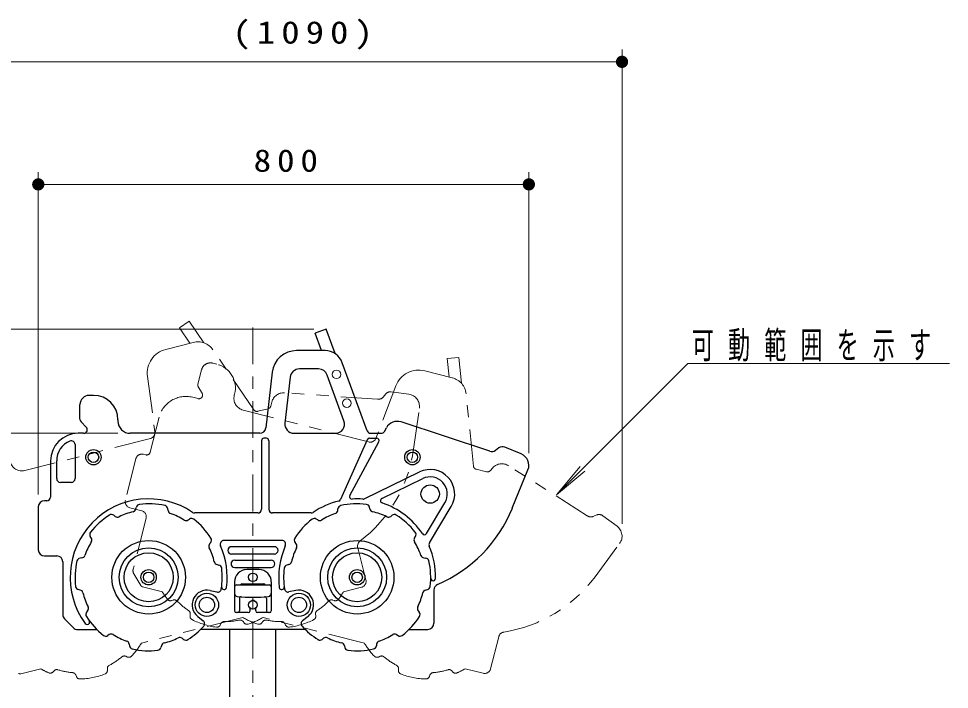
# Model space of a CAD drawing. Units: millimetres on the paper, scale 1:20. Extents: x -365 to 0, y 0 to 257.
# Drawn here: x -324.3 to -248.4, y 87.8 to 142.5 of the extents above; entities that cross this region are included whole.
import ezdxf

# ---------------------------------------------------------------- set-up
doc = ezdxf.new("R2010")
doc.units = ezdxf.units.MM
doc.linetypes.add('USER2', pattern=[6, 3, -1, 1, -1])
doc.linetypes.add('USER3', pattern=[8, 3, -1, 1, -1, 1, -1])
doc.layers.add('LY_1', color=7, linetype='Continuous', lineweight=13)
doc.styles.add('ＭＳ ゴシック', font='')
doc.styles.get('ＭＳ ゴシック').set_extended_font_data('MS Gothic')

# ---------------------------------------------------------------- blocks, each defined once
blk = doc.blocks.new('filled_dot')
at = {"color": 0, "linetype": 'Continuous', "lineweight": -2, "const_width": 1.25}
blk.add_lwpolyline([(-0.625, 0, 1), (0.625, 0, 1)], format="xyb", close=True, dxfattribs=at)

msp = doc.modelspace()

# ---------------------------------------------------------------- linework, layer by layer
at = {"layer": 'LY_1'}
for p, q in [((-275.109, 101.273), (-275.109, 139.98)), ((-329.61, 138.98), (-275.109, 138.98)), ((-322.703, 103.665), (-322.703, 129.98)), ((-282.703, 107.053), (-282.703, 129.98)), ((-322.703, 128.98), (-282.703, 128.98)), ((-300.23, 117.165), (-353.955, 117.165)), ((-269.731, 114.369), (-280.444, 103.656)), ((-269.731, 114.369), (-248.418, 114.369)), ((-316.203, 108.665), (-343.955, 108.665)), ((-280.444, 103.656), (-278.516, 105.954)), ((-280.444, 103.656), (-278.146, 105.584))]:
    msp.add_line(p, q, dxfattribs=at)
at = {"layer": 'LY_1', "linetype": 'USER3'}
for p, q in [((-310.407, 117.807), (-311.192, 117.272)), ((-309.212, 116.053), (-310.407, 117.807)), ((-310.338, 116.019), (-311.192, 117.272)), ((-310.067, 116.088), (-312.309, 115.518)), ((-305.124, 110.583), (-308.458, 115.478)), ((-288.422, 114.866), (-289.367, 114.771)), ((-289.215, 113.262), (-289.367, 114.771)), ((-288.209, 112.755), (-288.422, 114.866)), ((-309.687, 112.684), (-309.391, 113.847)), ((-308.14, 114.303), (-308.479, 114.39)), ((-313.799, 113.314), (-313.193, 108.786)), ((-288.944, 113.193), (-291.186, 113.762)), ((-309.654, 112.458), (-309.347, 111.94)), ((-293.547, 112.537), (-295.176, 108.268)), ((-309.679, 111.496), (-310.115, 111.607)), ((-306.694, 111.873), (-306.719, 111.776)), ((-295.036, 111.45), (-302.624, 111.973)), ((-294.374, 111.876), (-294.582, 111.625)), ((-292.483, 111.851), (-293.92, 112.051)), ((-287.228, 105.996), (-287.821, 111.889)), ((-303.744, 110.892), (-303.662, 111.219)), ((-295.766, 107.961), (-305.996, 110.56)), ((-304.802, 110.461), (-303.961, 110.674)), ((-292.097, 107.382), (-291.631, 110.722)), ((-312.85, 109.98), (-313.576, 107.121)), ((-313.565, 108.235), (-323.795, 105.636)), ((-314.742, 106.592), (-315.604, 103.199)), ((-313.941, 106.904), (-314.135, 106.953)), ((-287.003, 105.735), (-286.162, 105.522)), ((-285.868, 105.609), (-285.64, 105.858)), ((-277.949, 101.943), (-284.367, 106.024)), ((-315.243, 102.592), (-314.273, 102.345)), ((-313.912, 101.738), (-314.969, 97.577)), ((-277.164, 102.002), (-277.466, 101.881)), ((-275.515, 101.078), (-276.681, 101.939)), ((-277.308, 96.966), (-275.304, 99.679)), ((-296.658, 99.334), (-295.99, 96.707)), ((-314.35, 96.25), (-314.914, 97.198)), ((-314.196, 96.135), (-312.586, 95.726)), ((-297.82, 95.726), (-296.352, 96.099)), ((-311.701, 95.06), (-311.84, 95.015)), ((-298.706, 95.06), (-298.566, 95.015)), ((-306.03, 93.641), (-314.297, 91.541)), ((-310.312, 93.911), (-310.33, 93.766)), ((-296.11, 91.541), (-304.377, 93.641)), ((-300.095, 93.911), (-300.077, 93.766)), ((-307.805, 93.14), (-307.872, 93.01)), ((-306.011, 93.31), (-305.92, 93.194)), ((-304.396, 93.31), (-304.486, 93.194)), ((-302.601, 93.14), (-302.534, 93.01)), ((-285.157, 92.071), (-285.824, 89.444)), ((-315.575, 90.47), (-315.44, 90.411)), ((-294.832, 90.47), (-294.966, 90.411)), ((-324.117, 89.046), (-322.506, 89.455)), ((-321.41, 89.293), (-321.512, 89.186)), ((-319.641, 88.946), (-319.588, 88.809)), ((-317.071, 89.464), (-317.067, 89.318)), ((-293.336, 89.464), (-293.339, 89.318)), ((-290.765, 88.946), (-290.819, 88.809)), ((-288.996, 89.293), (-288.895, 89.186)), ((-287.9, 89.455), (-286.432, 89.082))]:
    msp.add_line(p, q, dxfattribs=at)
at = {"layer": 'LY_1', "linetype": 'USER2'}
msp.add_line((-305.203, 117.298), (-305.203, 57.419), dxfattribs=at)
at = {"layer": 'LY_1', "lineweight": 25}
for p, q in [((-299.23, 117.165), (-300.123, 116.84)), ((-298.505, 115.171), (-299.23, 117.165)), ((-299.604, 115.415), (-300.123, 116.84)), ((-299.324, 115.415), (-301.638, 115.415)), ((-299.85, 113.915), (-301.415, 113.915)), ((-295.889, 108.862), (-297.915, 114.428)), ((-303.624, 113.646), (-304.152, 109.107)), ((-302.16, 113.251), (-302.596, 109.501)), ((-297.78, 109.671), (-299.145, 113.421)), ((-318.203, 111.765), (-318.553, 111.765)), ((-319.303, 109.815), (-319.303, 111.015)), ((-319.216, 109.603), (-318.791, 109.176)), ((-316.203, 109.765), (-316.203, 109.665)), ((-285.898, 107.219), (-293.123, 109.594)), ((-319.003, 108.665), (-319.453, 108.665)), ((-304.648, 108.665), (-315.203, 108.665)), ((-301.851, 108.665), (-298.485, 108.665)), ((-295.607, 108.665), (-294.74, 108.665)), ((-294.476, 108.822), (-294.316, 109.119)), ((-304.503, 108.065), (-304.503, 102.465)), ((-304.103, 108.265), (-304.303, 108.265)), ((-303.903, 108.065), (-303.903, 102.465)), ((-295.883, 108.146), (-298.05, 103.254)), ((-297.297, 103.597), (-294.936, 107.97)), ((-295.7, 108.265), (-295.112, 108.265)), ((-319.703, 107.756), (-319.703, 104.965)), ((-285.151, 107.469), (-285.415, 107.277)), ((-283.325, 106.979), (-284.669, 107.527)), ((-321.703, 106.415), (-321.703, 103.465)), ((-321.203, 104.965), (-321.203, 106.415)), ((-296.137, 103.317), (-291.624, 105.509)), ((-284.052, 102.552), (-282.777, 105.675)), ((-294.692, 103.352), (-291.362, 104.969)), ((-320.003, 104.665), (-320.903, 104.665)), ((-322.703, 102.665), (-322.703, 99.165)), ((-322.003, 103.165), (-322.203, 103.165)), ((-314.739, 102.494), (-314.706, 102.637)), ((-312.119, 102.364), (-312.138, 102.509)), ((-298.287, 102.364), (-298.269, 102.509)), ((-295.668, 102.494), (-295.7, 102.637)), ((-291.049, 100.486), (-289.549, 102.99)), ((-290.808, 99.721), (-289.034, 102.682)), ((-316.436, 101.888), (-316.552, 101.978)), ((-304.803, 102.165), (-309.95, 102.165)), ((-300.457, 102.165), (-303.603, 102.165)), ((-293.97, 101.888), (-293.854, 101.978)), ((-310.49, 101.592), (-310.366, 101.67)), ((-299.916, 101.592), (-300.04, 101.67)), ((-318.381, 100.128), (-318.459, 100.252)), ((-292.026, 100.128), (-291.948, 100.252)), ((-308.73, 99.648), (-308.64, 99.764)), ((-302.835, 99.915), (-307.571, 99.915)), ((-303.454, 99.415), (-306.953, 99.415)), ((-301.676, 99.648), (-301.766, 99.764)), ((-322.203, 98.665), (-321.203, 98.665)), ((-303.454, 98.815), (-306.953, 98.815)), ((-320.703, 98.165), (-320.703, 93.872)), ((-319.152, 98.499), (-319.298, 98.48)), ((-308.124, 97.95), (-307.981, 97.918)), ((-306.689, 98.315), (-303.718, 98.315)), ((-302.282, 97.95), (-302.426, 97.918)), ((-291.254, 98.499), (-291.109, 98.48)), ((-306.689, 97.715), (-303.718, 97.715)), ((-304.703, 97.54), (-305.703, 97.54)), ((-306.703, 96.54), (-306.703, 94.19)), ((-306.103, 96.39), (-304.303, 96.39)), ((-303.703, 96.54), (-303.703, 94.19)), ((-319.282, 95.879), (-319.426, 95.912)), ((-308.701, 95.838), (-308.139, 95.717)), ((-306.553, 96.29), (-303.853, 96.29)), ((-301.706, 95.838), (-302.268, 95.717)), ((-291.124, 95.879), (-290.981, 95.912)), ((-290.453, 95.875), (-290.453, 93.165)), ((-306.303, 95.179), (-306.303, 94.19)), ((-304.103, 95.179), (-304.103, 94.19)), ((-318.676, 94.182), (-318.766, 94.066)), ((-305.428, 94.19), (-305.428, 94.397)), ((-304.978, 94.19), (-304.978, 94.397)), ((-291.73, 94.182), (-291.64, 94.066)), ((-319.776, 92.738), (-320.557, 93.518)), ((-309.701, 93.726), (-309.251, 93.368)), ((-305.578, 94.04), (-306.553, 94.04)), ((-303.853, 94.04), (-304.828, 94.04)), ((-300.706, 93.726), (-301.155, 93.368)), ((-319.6, 92.665), (-317.939, 92.665)), ((-300.939, 92.665), (-309.468, 92.665)), ((-307.078, 79.665), (-307.078, 92.665)), ((-303.328, 79.665), (-303.328, 92.665)), ((-292.468, 92.665), (-290.953, 92.665)), ((-316.916, 92.237), (-317.04, 92.159)), ((-310.97, 91.942), (-310.854, 91.852)), ((-299.436, 91.942), (-299.552, 91.852)), ((-293.49, 92.237), (-293.366, 92.159)), ((-315.287, 91.466), (-315.269, 91.32)), ((-312.668, 91.336), (-312.7, 91.192)), ((-297.739, 91.336), (-297.706, 91.192)), ((-295.119, 91.466), (-295.138, 91.32))]:
    msp.add_line(p, q, dxfattribs=at)
at = {"layer": 'LY_1'}
for centre in [(-298.394, 113.478), (-297.539, 111.129)]:
    msp.add_circle(centre, 0.35, dxfattribs=at)
at = {"layer": 'LY_1', "lineweight": 25}
for centre, radius in [((-318.203, 106.715), 0.625), ((-318.203, 106.715), 0.425), ((-292.203, 106.715), 0.625), ((-292.203, 106.715), 0.425), ((-290.75, 103.71), 0.75), ((-313.703, 96.915), 3), ((-296.703, 96.915), 3), ((-313.703, 96.915), 2.4), ((-313.703, 96.915), 2), ((-296.703, 96.915), 2.4), ((-296.703, 96.915), 2), ((-313.703, 96.915), 0.625), ((-313.703, 96.915), 0.425), ((-305.203, 96.915), 0.35), ((-296.703, 96.915), 0.625), ((-296.703, 96.915), 0.425), ((-308.953, 94.665), 0.95), ((-308.953, 94.665), 0.625), ((-305.203, 94.665), 0.35), ((-301.453, 94.665), 0.95), ((-301.453, 94.665), 0.625)]:
    msp.add_circle(centre, radius, dxfattribs=at)
at = {"layer": 'LY_1', "linetype": 'USER3'}
for centre, radius, start, end in [((-309.698, 114.634), 1.5, 34.25374, 104.25374), ((-311.816, 113.58), 2, 104.25374, 187.62287), ((-308.664, 113.663), 0.75, 75.74626, 165.74626), ((-308.633, 112.365), 2, 345.74626, 75.74626), ((-291.678, 111.824), 2, 75.74626, 159.11539), ((-289.313, 111.739), 1.5, 5.74626, 75.74626), ((-309.396, 112.61), 0.3, 165.74626, 210.64713), ((-310.669, 109.426), 2.25, 75.74626, 165.74626), ((-309.605, 111.787), 0.3, 255.74626, 30.64713), ((-305.75, 111.529), 1, 165.74626, 255.74626), ((-302.692, 110.975), 1, 86.05601, 165.89466), ((-294.967, 111.945), 0.5, 262.05601, 320.25374), ((-293.989, 111.556), 0.5, 82.05601, 140.25374), ((-292.622, 110.86), 1, 352.05601, 82.05601), ((-304.035, 110.965), 0.3, 284.25374, 345.89466), ((-304.876, 110.752), 0.3, 214.25374, 284.25374), ((-313.688, 108.719), 0.5, 284.25374, 7.62287), ((-295.643, 108.446), 0.5, 255.74626, 339.11539), ((-313.867, 107.195), 0.3, 255.74626, 345.74626), ((-303.487, 108.971), 11.5, 307.5515, 352.05601), ((-324.041, 106.605), 1, 194.25374, 284.25374), ((-314.258, 106.468), 0.5, 75.74626, 165.74626), ((-286.929, 106.026), 0.3, 185.74626, 255.74626), ((-286.089, 105.813), 0.3, 255.74626, 317.38718), ((-284.904, 105.181), 1, 57.54854, 137.38718), ((-315.119, 103.076), 0.5, 165.74626, 255.74626), ((-314.396, 101.861), 0.5, 345.74626, 75.74626), ((-277.652, 102.345), 0.5, 233.54854, 291.74626), ((-276.979, 101.537), 0.5, 53.54854, 111.74626), ((-276.109, 100.273), 1, 323.54854, 53.54854), ((-296.173, 99.457), 0.5, 127.5515, 194.25374), ((-314.484, 97.454), 0.5, 165.74626, 210.74626), ((-296.475, 96.584), 0.5, 284.25374, 14.25374), ((-286.558, 103.799), 11.5, 279.04402, 323.54854), ((-314.135, 96.378), 0.25, 210.74626, 255.74626), ((-307.435, 98.803), 6, 210.84573, 217.90568), ((-302.971, 98.803), 6, 322.09432, 329.15427), ((-311.933, 95.301), 0.3, 217.90568, 287.90008), ((-311.609, 94.775), 0.3, 43.98238, 107.90009), ((-307.435, 98.803), 5.5, 223.98238, 236.81779), ((-302.971, 98.803), 5.5, 303.18221, 316.01762), ((-298.798, 94.775), 0.3, 72.09991, 136.01762), ((-298.474, 95.301), 0.3, 252.09992, 322.09432), ((-310.609, 93.948), 0.3, 352.90008, 56.81779), ((-299.797, 93.948), 0.3, 123.18221, 187.09992), ((-310.032, 93.729), 0.3, 172.90008, 242.89449), ((-307.435, 98.803), 6, 242.89449, 262.90568), ((-307.435, 98.803), 5.5, 268.98238, 281.81779), ((-306.247, 93.126), 0.3, 37.90008, 101.81779), ((-302.971, 98.803), 6, 239.35321, 252.10551), ((-307.435, 98.803), 6, 287.89449, 300.64679), ((-304.159, 93.126), 0.3, 78.18221, 142.09992), ((-302.971, 98.803), 5.5, 258.18221, 271.01762), ((-302.971, 98.803), 6, 277.09432, 297.10551), ((-300.374, 93.729), 0.3, 297.10551, 7.09992), ((-308.139, 93.146), 0.3, 262.90568, 332.90008), ((-307.538, 93.004), 0.3, 88.98238, 152.90008), ((-305.684, 93.378), 0.3, 217.90008, 287.89449), ((-304.723, 93.378), 0.3, 252.10551, 322.09992), ((-302.868, 93.004), 0.3, 27.09991, 91.01762), ((-302.267, 93.146), 0.3, 207.09992, 277.09432), ((-284.672, 91.948), 0.5, 99.04402, 165.74626), ((-319.448, 94.617), 6, 316.40197, 329.15427), ((-290.958, 94.617), 6, 210.84573, 223.59803), ((-319.448, 94.617), 5.5, 297.48986, 310.32527), ((-315.695, 90.195), 0.3, 66.40756, 130.32527), ((-315.32, 90.686), 0.3, 246.40756, 316.40197), ((-295.086, 90.686), 0.3, 223.59803, 293.59244), ((-294.712, 90.195), 0.3, 49.67473, 113.59244), ((-290.958, 94.617), 5.5, 229.67473, 242.51014), ((-316.771, 89.472), 0.3, 117.48986, 181.40756), ((-293.636, 89.472), 0.3, 358.59244, 62.51014), ((-324.178, 89.288), 0.25, 239.25374, 284.25374), ((-319.448, 94.617), 6, 239.35321, 246.41315), ((-321.729, 89.393), 0.3, 246.41315, 316.40756), ((-321.193, 89.086), 0.3, 72.48986, 136.40756), ((-319.448, 94.617), 5.5, 252.48986, 265.32527), ((-319.921, 88.836), 0.3, 21.40756, 85.32527), ((-319.309, 88.919), 0.3, 201.40756, 271.40197), ((-319.448, 94.617), 6, 271.40197, 291.41315), ((-317.367, 89.31), 0.3, 291.41315, 1.40756), ((-293.039, 89.31), 0.3, 178.59244, 248.58685), ((-290.958, 94.617), 6, 248.58685, 268.59803), ((-291.098, 88.919), 0.3, 268.59803, 338.59244), ((-290.486, 88.836), 0.3, 94.67473, 158.59244), ((-290.958, 94.617), 5.5, 274.67473, 287.51014), ((-289.213, 89.086), 0.3, 43.59244, 107.51014), ((-288.678, 89.393), 0.3, 223.59244, 293.58685), ((-290.958, 94.617), 6, 293.58685, 300.64679), ((-286.309, 89.567), 0.5, 255.74626, 345.74626)]:
    msp.add_arc(centre, radius, start, end, dxfattribs=at)
at = {"layer": 'LY_1', "lineweight": 25}
for centre, radius, start, end in [((-301.638, 113.415), 2, 90, 173.36913), ((-299.324, 113.915), 1.5, 20, 90), ((-301.415, 113.165), 0.75, 90, 173.36913), ((-299.85, 113.165), 0.75, 20, 90), ((-318.553, 111.015), 0.75, 90, 180), ((-318.203, 109.765), 2, 0, 90), ((-319.003, 109.815), 0.3, 180, 224.90087), ((-315.203, 109.665), 1, 180, 270), ((-301.851, 109.415), 0.75, 173.36913, 270), ((-298.485, 109.415), 0.75, 270, 20), ((-293.436, 108.644), 1, 71.80227, 151.64092), ((-319.453, 106.415), 2.25, 90, 180), ((-319.003, 108.965), 0.3, 270, 44.90087), ((-304.648, 109.165), 0.5, 270, 353.36913), ((-295.607, 108.965), 0.3, 200, 270), ((-294.74, 108.965), 0.3, 270, 331.64092), ((-319.453, 106.415), 1.75, 112.29097, 180), ((-320.003, 107.756), 0.3, 0, 112.29097), ((-304.303, 108.065), 0.2, 90, 180), ((-304.103, 108.065), 0.2, 0, 90), ((-295.7, 108.065), 0.2, 90, 156.10919), ((-295.112, 108.065), 0.2, 331.64092, 90), ((-285.709, 107.682), 0.5, 247.80228, 306), ((-284.858, 107.064), 0.5, 67.80227, 126), ((-283.703, 106.053), 1, 337.80228, 67.80228), ((-290.75, 103.71), 2, 329.08646, 115.89666), ((-320.903, 104.965), 0.3, 180, 270), ((-320.003, 104.965), 0.3, 270, 0), ((-290.75, 103.71), 1.4, 329.08646, 115.89666), ((-322.003, 103.465), 0.3, 270, 0), ((-313.703, 96.915), 6.4, 55.93045, 216.0655), ((-298.233, 103.335), 0.2, 283.39757, 336.10919), ((-297.121, 103.502), 0.2, 151.64092, 273.62509), ((-296.703, 96.915), 6.4, 85.8421, 93.62509), ((-296.225, 103.497), 0.2, 265.8421, 295.89666), ((-294.605, 103.172), 0.2, 115.89666, 251.46072), ((-322.203, 102.665), 0.5, 90, 180), ((-315.031, 102.561), 0.3, 283.23612, 347.15382), ((-314.414, 102.57), 0.3, 97.15941, 167.15382), ((-313.703, 96.915), 6, 77.14823, 97.15941), ((-312.435, 102.472), 0.3, 7.15382, 77.14823), ((-304.803, 102.465), 0.3, 270, 0), ((-303.603, 102.465), 0.3, 180, 270), ((-296.703, 96.915), 6.4, 103.39757, 124.06955), ((-297.971, 102.472), 0.3, 102.85177, 172.84618), ((-296.703, 96.915), 6, 82.84059, 102.85177), ((-295.993, 102.57), 0.3, 12.84618, 82.84059), ((-295.375, 102.561), 0.3, 192.84618, 256.76388), ((-296.703, 96.915), 6.4, 33.82455, 71.46072), ((-294.699, 106.897), 11.5, 293.29776, 337.80228), ((-313.703, 96.915), 6, 122.14823, 142.15941), ((-316.736, 101.741), 0.3, 52.15382, 122.14823), ((-316.252, 102.125), 0.3, 232.15382, 296.07153), ((-313.703, 96.915), 5.5, 103.23612, 116.07153), ((-311.822, 102.401), 0.3, 187.15382, 251.07153), ((-313.703, 96.915), 5.5, 58.23612, 71.07153), ((-310.206, 101.416), 0.3, 52.15942, 122.15382), ((-309.95, 102.465), 0.3, 235.93045, 270), ((-300.457, 102.465), 0.3, 270, 304.06955), ((-300.2, 101.416), 0.3, 57.84618, 127.84059), ((-296.703, 96.915), 5.5, 108.92847, 121.76388), ((-298.585, 102.401), 0.3, 288.92847, 352.84618), ((-296.703, 96.915), 5.5, 63.92847, 76.76388), ((-294.154, 102.125), 0.3, 243.92847, 307.84618), ((-293.67, 101.741), 0.3, 57.85177, 127.84618), ((-296.703, 96.915), 6, 37.84058, 57.85177), ((-310.65, 101.846), 0.3, 238.23612, 302.15382), ((-313.703, 96.915), 6, 32.14823, 52.15942), ((-296.703, 96.915), 6, 127.84059, 147.85177), ((-299.756, 101.846), 0.3, 237.84618, 301.76388), ((-318.205, 100.411), 0.3, 142.15941, 212.15382), ((-292.202, 100.411), 0.3, 327.84618, 37.84058), ((-291.22, 100.589), 0.2, 213.82455, 329.08646), ((-313.703, 96.915), 5.5, 148.23612, 161.07153), ((-318.635, 99.968), 0.3, 328.23612, 32.15382), ((-308.493, 99.464), 0.3, 142.15382, 206.07153), ((-308.877, 99.948), 0.3, 322.15382, 32.14823), ((-307.571, 99.615), 0.3, 90, 203.76492), ((-313.703, 96.915), 6.4, 352.58633, 23.76492), ((-306.953, 99.115), 0.3, 90, 270), ((-303.454, 99.115), 0.3, 270, 90), ((-296.703, 96.915), 6.4, 156.23508, 187.41367), ((-302.835, 99.615), 0.3, 336.23508, 90), ((-301.529, 99.948), 0.3, 147.85177, 217.84618), ((-301.913, 99.464), 0.3, 333.92847, 37.84618), ((-291.772, 99.968), 0.3, 147.84618, 211.76388), ((-296.703, 96.915), 5.5, 18.92847, 31.76388), ((-290.55, 99.566), 0.3, 149.08647, 203.3141), ((-296.703, 96.915), 6.4, 359.28034, 23.3141), ((-322.203, 99.165), 0.5, 180, 270), ((-321.203, 98.165), 0.5, 0, 90), ((-319.19, 98.796), 0.3, 277.15382, 341.07153), ((-313.703, 96.915), 5.5, 13.23612, 26.07153), ((-296.703, 96.915), 5.5, 153.92847, 166.76388), ((-291.217, 98.796), 0.3, 198.92847, 262.84618), ((-313.703, 96.915), 6, 167.14823, 187.15941), ((-319.26, 98.183), 0.3, 97.15382, 167.14823), ((-308.057, 98.243), 0.3, 193.23612, 257.15382), ((-308.048, 97.625), 0.3, 7.15942, 77.15382), ((-306.689, 98.015), 0.3, 90, 270), ((-303.718, 98.015), 0.3, 270, 90), ((-302.359, 97.625), 0.3, 102.84618, 172.84059), ((-302.349, 98.243), 0.3, 282.84618, 346.76388), ((-291.146, 98.183), 0.3, 12.85177, 82.84618), ((-296.703, 96.915), 6, 352.84058, 12.85177), ((-313.703, 96.915), 6, 350.86854, 7.15941), ((-305.703, 96.54), 1, 90, 180), ((-304.703, 96.54), 1, 0, 90), ((-296.703, 96.915), 6, 172.84059, 189.13146), ((-306.103, 96.29), 0.1, 90, 180), ((-304.303, 96.29), 0.1, 0, 90), ((-290.504, 96.837), 0.2, 179.28034, 359.28034), ((-319.359, 96.204), 0.3, 187.15941, 257.15382), ((-319.349, 95.587), 0.3, 13.23612, 77.15382), ((-313.703, 96.915), 5.5, 193.23612, 206.07153), ((-308.953, 94.665), 1.2, 77.85158, 231.45607), ((-308.075, 96.01), 0.3, 257.85158, 350.86854), ((-307.555, 96.115), 0.2, 172.58633, 352.58633), ((-306.553, 96.14), 0.15, 90, 180), ((-303.853, 96.14), 0.15, 0, 90), ((-302.851, 96.115), 0.2, 187.41367, 7.41367), ((-302.331, 96.01), 0.3, 189.13146, 282.14842), ((-301.453, 94.665), 1.2, 308.54393, 102.14842), ((-296.703, 96.915), 5.5, 333.92847, 346.76388), ((-291.057, 95.587), 0.3, 102.84618, 166.76388), ((-291.048, 96.204), 0.3, 282.84618, 352.84058), ((-289.953, 95.875), 0.5, 113.29776, 180), ((-306.453, 95.611), 0.25, 180, 263.50467), ((-305.203, 106.59), 11.3, 263.50467, 276.49533), ((-306.153, 95.179), 0.15, 85.24073, 180), ((-305.203, 94.815), 0.225, 47.01074, 132.98926), ((-304.253, 95.179), 0.15, 0, 94.75927), ((-303.953, 95.611), 0.25, 276.49533, 0), ((-318.913, 94.366), 0.3, 322.15382, 26.07153), ((-306.553, 94.19), 0.15, 180, 270), ((-306.453, 94.19), 0.15, 270, 0), ((-305.578, 94.19), 0.15, 270, 0), ((-304.828, 94.19), 0.15, 180, 270), ((-303.953, 94.19), 0.15, 180, 270), ((-303.853, 94.19), 0.15, 270, 0), ((-291.493, 94.366), 0.3, 153.92847, 217.84618), ((-320.203, 93.872), 0.5, 180, 225), ((-318.715, 93.265), 0.2, 216.0655, 36.0655), ((-318.529, 93.882), 0.3, 142.15382, 212.14823), ((-313.703, 96.915), 6, 212.14823, 232.15941), ((-309.438, 93.133), 0.3, 318.43911, 51.45607), ((-300.968, 93.133), 0.3, 128.54393, 221.56089), ((-296.703, 96.915), 6, 307.84058, 327.85177), ((-291.877, 93.882), 0.3, 327.85177, 37.84618), ((-319.6, 92.915), 0.25, 225, 270), ((-313.703, 96.915), 6, 302.14823, 318.43911), ((-296.703, 96.915), 6, 221.56089, 237.85177), ((-290.953, 93.165), 0.5, 270, 0), ((-317.2, 92.413), 0.3, 232.15941, 302.15382), ((-316.756, 91.983), 0.3, 58.23612, 122.15382), ((-313.703, 96.915), 5.5, 238.23612, 251.07153), ((-313.703, 96.915), 5.5, 283.23612, 296.07153), ((-311.154, 91.705), 0.3, 52.15382, 116.07153), ((-310.67, 92.089), 0.3, 232.15382, 302.14823), ((-299.736, 92.089), 0.3, 237.85177, 307.84618), ((-299.252, 91.705), 0.3, 63.92847, 127.84618), ((-296.703, 96.915), 5.5, 243.92847, 256.76388), ((-296.703, 96.915), 5.5, 288.92847, 301.76388), ((-293.65, 91.983), 0.3, 57.84618, 121.76388), ((-293.206, 92.413), 0.3, 237.84618, 307.84058), ((-315.585, 91.428), 0.3, 7.15382, 71.07153), ((-314.971, 91.358), 0.3, 187.15382, 257.14823), ((-312.993, 91.259), 0.3, 277.15942, 347.15382), ((-312.375, 91.269), 0.3, 103.23612, 167.15382), ((-298.031, 91.269), 0.3, 12.84618, 76.76388), ((-297.414, 91.259), 0.3, 192.84618, 262.84058), ((-295.435, 91.358), 0.3, 282.85177, 352.84618), ((-294.822, 91.428), 0.3, 108.92847, 172.84618), ((-313.703, 96.915), 6, 257.14823, 277.15942), ((-296.703, 96.915), 6, 262.84058, 282.85177)]:
    msp.add_arc(centre, radius, start, end, dxfattribs=at)

# ---------------------------------------------------------------- block references
at = {"layer": 'LY_1', "xscale": 0.4, "yscale": 0.4, "rotation": 180}
for p in [(-275.109, 138.98), (-282.703, 128.98)]:
    msp.add_blockref('filled_dot', p, dxfattribs=at)
at = {"layer": 'LY_1', "xscale": 0.4, "yscale": 0.4}
msp.add_blockref('filled_dot', (-322.703, 128.98), dxfattribs=at)

# ---------------------------------------------------------------- texts
at = {"layer": 'LY_1', "style": 'ＭＳ ゴシック'}
for s, insert, char_height, attachment_point in [('\\T1.33;\\W1.2;(1090)', (-300.902, 139.98), 1.833, 8), ('\\T1.33;\\W1.15;800', (-302.287, 129.98), 1.833, 8), ('\\T1.64;\\W0.6;可動範囲を示す', (-269.418, 114.519), 2.199, 7)]:
    msp.add_mtext(s, dxfattribs=dict(at, insert=insert, char_height=char_height, attachment_point=attachment_point))

doc.saveas('drawing.dxf')
